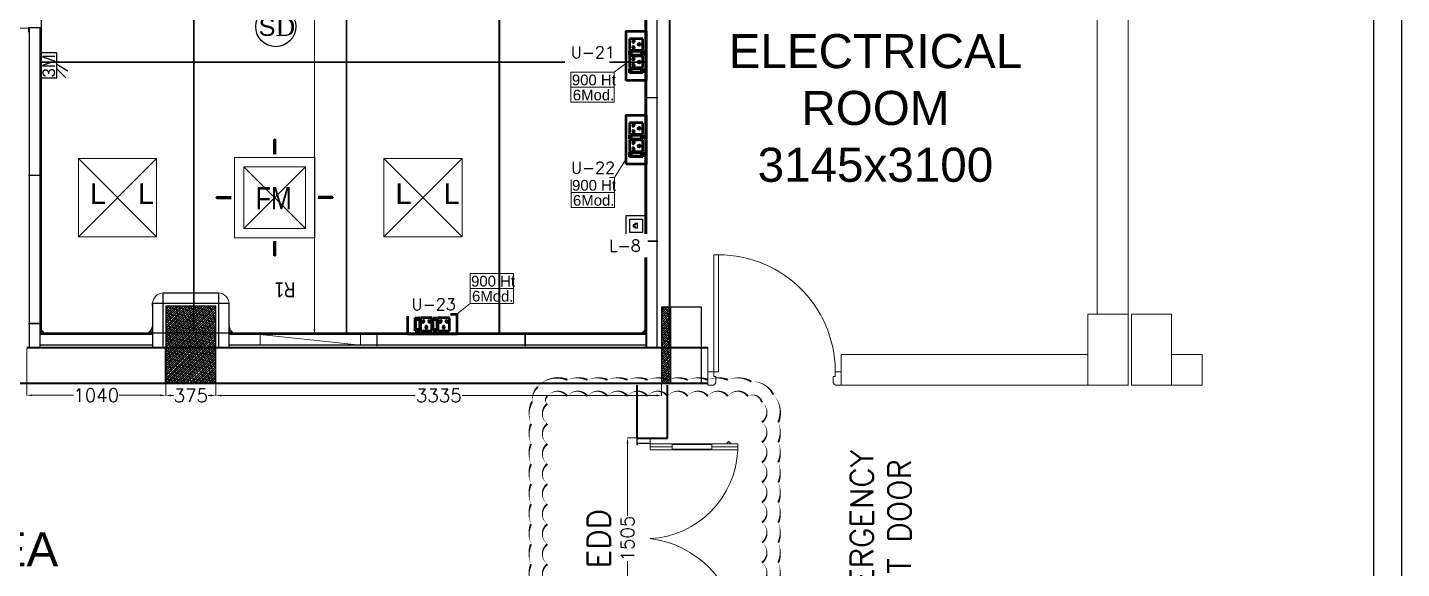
# Model space of a CAD drawing. Header units: millimetres. Extents: x 1327414 to 2124380, y -346496 to -91575.
# Drawn here: x 2114100 to 2124380, y -249538 to -245491 of the extents above; entities that cross this region are included whole.
import ezdxf

# ---------------------------------------------------------------- set-up
doc = ezdxf.new("R2010")
doc.units = ezdxf.units.MM
doc.header["$LTSCALE"] = 600
doc.header["$MEASUREMENT"] = 0
doc.header["$PDMODE"] = 35
for name, pattern in [('1', [0]), ('CONTINU', [0]), ('DASHED', [0.75, 0.5, -0.25]), ('DASHED2', [0.375, 0.25, -0.125])]:
    doc.linetypes.add(name, pattern=pattern)
for name, color, linetype, lineweight in [('1200 Door', 144, 'Continuous', 5), ('90deg Corner', 96, 'Continuous', 0), ('Ahlada 50mm Ceiling Panels', 191, 'Continuous', 0), ('Ahlada 50mm Wall Panel', 94, 'Continuous', 0), ('Ahlada Coving', 3, 'Continuous', 0), ('C-Section', 3, 'Continuous', 9), ('D.F', 251, 'Continuous', 5), ('DIM', 7, 'Continuous', 0), ('DOOR', 144, 'Continuous', 13), ('Double Leaf Door', 4, 'Continuous', 18), ('ELE. 2N0S OF 6-16 UPS SOCKETS', 191, 'Continuous', 15), ('FA-BELOW SMOKE DERECTOR', 1, 'Continuous', 25), ('MEP_HVAC_RA_RAISERS', 3, 'Continuous', 0), ('P-Wall', 8, 'Continuous', 35), ('Partition-80WP', 7, 'Continuous', 5), ('Supply Diffusers', 3, 'Continuous', 0)]:
    doc.layers.add(name, color=color, linetype=linetype, lineweight=lineweight)
doc.layers.add('CFT_LOOPING', color=7, linetype='1', lineweight=0, true_color=0xd6d600)
doc.layers.add('ELE-42W EMERGENCY DOWN LIGHT', color=7, linetype='Continuous', lineweight=0, true_color=0x608ec6)
for name, color, linetype in [('col', 5, 'Continuous'), ('Dimensions', 7, 'Continuous'), ('ELE-3M UPS P.SB', 3, 'Continuous'), ('ELE-LIGHTING TEXT', 7, 'Continuous'), ('ELE.LAN POINT', 3, 'Continuous'), ('MEP_HVAC_SUPPLY_DIFFUSER', 5, 'Continuous'), ('TEXT', 6, 'Continuous')]:
    doc.layers.add(name, color=color, linetype=linetype)
doc.styles.add('ARIAL', font='')
doc.styles.add('ARIEL', font='', dxfattribs={"width": 0.75})
doc.styles.add('PDF Times New Roman', font='')
doc.styles.add('ROMAN', font='', dxfattribs={"width": 0.8})
doc.styles.add('ROMANS', font='romans.shx')
doc.styles.get("Standard").update_dxf_attribs({"font": ''})
doc.styles.get('ARIAL').set_extended_font_data('Arial')
doc.styles.get('ARIEL').set_extended_font_data('SansSerif')
doc.styles.get('PDF Times New Roman').set_extended_font_data('Times New Roman')
doc.styles.get('ROMAN').set_extended_font_data('Arial')
doc.styles.get('Standard').set_extended_font_data('Stylus BT')
doc.dimstyles.new('AEPL1', dxfattribs={"dimtxt": 100, "dimasz": 40, "dimexe": 1.25, "dimexo": 5, "dimtad": 0, "dimdec": 0, "dimtxsty": 'ROMANS', "dimcen": 2.5, "dimclrd": 250, "dimclre": 250, "dimclrt": 7, "dimadec": 0, "dimazin": 0, "dimtfac": 1, "dimtdec": 0, "dimtmove": 0, "dimatfit": 3, "dimfxl": 1, "dimlwd": 0, "dimlwe": 0, "dimarcsym": 0})

# ---------------------------------------------------------------- blocks, each defined once
blk = doc.blocks.new('A$C19B8274B')
at = {"layer": 'DOOR'}
blk.add_line((-45, 925), (-80, 925), dxfattribs=at)
at = {"layer": 'DOOR', "color": 8}
for p, q in [((-80, 50), (-80, 925)), ((-45, 50), (-45, 925)), ((-45, 50), (-80, 50)), ((-955, -50), (-955, -47.5)), ((-940, -35), (-942.5, -35)), ((-60, -35), (-57.5, -35)), ((-45, -50), (-45, -47.5))]:
    blk.add_line(p, q, dxfattribs=at)
for points in [[(-940, 15), (-955, 15), (-955, 50), (-1000, 50), (-1000, -50), (-955, -50)], [(-940, -35), (-940, 15)], [(-60, 15), (-45, 15), (-45, 50), (0, 50), (0, -50), (-45, -50)], [(-60, -35), (-60, 15)]]:
    blk.add_lwpolyline(points, dxfattribs=at)
for centre, radius, start, end in [((-80, 50), 875, 90, 182.29244), ((-955, -35), 12.5, 270, 0), ((-45, -35), 12.5, 180, 270)]:
    blk.add_arc(centre, radius, start, end, dxfattribs=at)
blk = doc.blocks.new('A010004 Mezz.F. Layout Plan$0$b & c')
at = {"layer": 'Ahlada Coving', "color": 3}
for p, q in [((-4.1, 40.9), (-5.7, 42.5)), ((-2.7, 7.8), (-3.7, 7.8)), ((-3.7, 7.8), (-2.7, 6)), ((4.9, 15.3), (-2.7, 7.8)), ((-2.7, 6), (5.7, 14.4)), ((8.7, 11.4), (0.3, 3)), ((0.3, 3), (2.1, 2)), ((2.1, 3), (9.7, 10.6)), ((2.1, 2), (2.1, 3)), ((36.9, 0), (35.3, 1.6))]:
    blk.add_line(p, q, dxfattribs=at)
blk.add_lwpolyline([(-5.7, 30.7), (-5.7, 5.7), (0, 0), (25, 0), (22.8, 1.5), (13.2, 1.5), (3.6, 4.5), (3.6, 1.5), (0.6, 1.5), (-4.2, 6.3), (-4.2, 9.3), (-1.2, 9.3), (-4.2, 18.9), (-4.2, 28.4), (-5.7, 30.7)], dxfattribs=at)
for radius, start, end in [(44, 181.95475, 220.59761), (42.5, 184.1661, 265.90598), (44, 222.22858, 227.77458), (44, 229.40556, 268.11195)]:
    blk.add_arc((38.3, 44), radius, start, end, dxfattribs=at)
blk = doc.blocks.new('90D_CORNER_COVE')
at = {"layer": '90deg Corner', "color": 3}
for p, q in [((-59, 66), (-40, 66)), ((-40, -15), (-40, 66)), ((-59, -15), (-40, -15)), ((-40, -15), (-40, -34)), ((-40, -15), (40, -15)), ((40, -15), (40, -34))]:
    blk.add_line(p, q, dxfattribs=at)
blk.add_arc((-49, -23), 89.4, 5.4288, 84.5712, dxfattribs=at)
blk = doc.blocks.new('*D160')
at = {"layer": 'Defpoints', "color": 0, "transparency": 16777216}
for p in [(2115134, -247764), (2114094, -247886), (2115134, -248242)]:
    blk.add_point(p, dxfattribs=at)
at = {"layer": 'DIM', "color": 250, "lineweight": 0, "transparency": 16777216}
for p, q in [((2115134, -247769), (2115134, -248243)), ((2114094, -247891), (2114094, -248243)), ((2114134, -248242), (2114445, -248242)), ((2115094, -248242), (2114783, -248242))]:
    blk.add_line(p, q, dxfattribs=at)
at = {"layer": 'DIM', "color": 250, "transparency": 16777216}
for points in [[(2114134, -248236), (2114134, -248249), (2114094, -248242)], [(2115094, -248249), (2115094, -248236), (2115134, -248242)]]:
    blk.add_solid(points, dxfattribs=at)
at = {"layer": 'DIM', "color": 7, "transparency": 16777216, "insert": (2114614, -248242), "char_height": 100, "attachment_point": 5, "style": 'ROMANS'}
blk.add_mtext('1040', dxfattribs=at)
blk = doc.blocks.new('C SECTION')
at = {"layer": 'C-Section'}
for p, q in [((3564373, -608564), (3564614, -608564)), ((3564373, -608564), (3564373, -608595)), ((3564373, -608595), (3564374, -608595)), ((3564374, -608565), (3564613, -608565)), ((3564374, -608565), (3564374, -608595)), ((3564613, -608565), (3564613, -608595)), ((3564613, -608595), (3564614, -608595)), ((3564614, -608564), (3564614, -608595))]:
    blk.add_line(p, q, dxfattribs=at)
blk = doc.blocks.new('1800x100')
at = {"layer": 'Double Leaf Door'}
for points in [[(101755, -31395), (101760, -31395), (101760, -31098), (101755, -31098)], [(101799, -31098), (101794, -31098), (101794, -31395), (101799, -31395)], [(103128, -31098), (103133, -31098), (103133, -31395), (103128, -31395)], [(103172, -31395), (103167, -31395), (103167, -31098), (103172, -31098)]]:
    blk.add_hatch(color=6, dxfattribs=at).paths.add_polyline_path(points)
at = {"layer": 'Double Leaf Door', "color": 8}
for p, q in [((101755, -31558), (101755, -30904)), ((101755, -30904), (101799, -30904)), ((101777, -31098), (101777, -30904)), ((101799, -30904), (101799, -31558)), ((103172, -30904), (103128, -30904)), ((103128, -30904), (103128, -31558)), ((103150, -31098), (103150, -30904)), ((103172, -31558), (103172, -30904)), ((101741, -30962), (101741, -30980)), ((101755, -30960), (101743, -30960)), ((101743, -30982), (101755, -30982)), ((101755, -30960), (101755, -30982)), ((103172, -30960), (103184, -30960)), ((103172, -30960), (103172, -30982)), ((103184, -30982), (103172, -30982)), ((103186, -30962), (103186, -30980)), ((101777, -31558), (101777, -31395)), ((103150, -31558), (103150, -31395)), ((101711, -31558), (101711, -31658)), ((101751, -31558), (101711, -31558)), ((101713, -31560), (101713, -31656)), ((101749, -31560), (101713, -31560)), ((101749, -31655), (101749, -31560)), ((101751, -31654), (101751, -31558)), ((101799, -31558), (101755, -31558)), ((103128, -31558), (103172, -31558)), ((103176, -31654), (103176, -31558)), ((103176, -31558), (103216, -31558)), ((103178, -31655), (103178, -31560)), ((103178, -31560), (103214, -31560)), ((103214, -31560), (103214, -31656)), ((103216, -31558), (103216, -31658)), ((101711, -31658), (101751, -31658)), ((101713, -31656), (101751, -31656)), ((101761, -31655), (101749, -31655)), ((101763, -31654), (101751, -31654)), ((101751, -31656), (101761, -31656)), ((101751, -31658), (101763, -31658)), ((101761, -31656), (101761, -31655)), ((101763, -31658), (101763, -31654)), ((103164, -31658), (103164, -31654)), ((103164, -31654), (103176, -31654)), ((103176, -31658), (103164, -31658)), ((103166, -31656), (103166, -31655)), ((103166, -31655), (103178, -31655)), ((103176, -31656), (103166, -31656)), ((103214, -31656), (103176, -31656)), ((103216, -31658), (103176, -31658))]:
    blk.add_line(p, q, dxfattribs=at)
at = {"layer": 'Double Leaf Door', "color": 6}
for p, q in [((101799, -31098), (101755, -31098)), ((101755, -31098), (101755, -31395)), ((101760, -31395), (101760, -31098)), ((101794, -31395), (101794, -31098)), ((101799, -31395), (101799, -31098)), ((103128, -31395), (103128, -31098)), ((103128, -31098), (103172, -31098)), ((103133, -31395), (103133, -31098)), ((103167, -31395), (103167, -31098)), ((103172, -31098), (103172, -31395)), ((101755, -31395), (101799, -31395)), ((103172, -31395), (103128, -31395))]:
    blk.add_line(p, q, dxfattribs=at)
at = {"layer": 'Double Leaf Door', "color": 6, "ltscale": 100}
for p, q in [((101794, -31098), (101794, -31395)), ((103133, -31098), (103133, -31395))]:
    blk.add_line(p, q, dxfattribs=at)
at = {"layer": 'Double Leaf Door', "color": 6}
for points in [[(101755, -31098), (101755, -31395), (101760, -31395), (101760, -31098), (101755, -31098)], [(101799, -31098), (101799, -31395), (101794, -31395), (101794, -31098), (101799, -31098)], [(103128, -31098), (103128, -31395), (103133, -31395), (103133, -31098), (103128, -31098)], [(103172, -31098), (103172, -31395), (103167, -31395), (103167, -31098), (103172, -31098)]]:
    blk.add_lwpolyline(points, dxfattribs=at)
at = {"layer": 'Double Leaf Door', "ltscale": 5000}
for points in [[(101755, -31098), (101755, -31395), (101760, -31395), (101760, -31098), (101755, -31098)], [(103172, -31098), (103172, -31395), (103167, -31395), (103167, -31098), (103172, -31098)]]:
    blk.add_lwpolyline(points, dxfattribs=at)
at = {"layer": 'Double Leaf Door', "color": 8}
for centre, radius, start, end in [((101718, -31651), 751, 7.0777, 83.8305), ((103156, -31597), 694, 92.2943, 176.7975), ((101741, -30971), 3.72, 90, 270), ((101743, -30962), 1.98, 90, 180), ((101743, -30980), 1.98, 180, 270), ((103184, -30962), 1.98, 0, 90), ((103184, -30980), 1.98, 270, 0), ((103186, -30971), 3.72, 270, 90)]:
    blk.add_arc(centre, radius, start, end, dxfattribs=at)
blk = doc.blocks.new('*D169')
at = {"layer": 'Defpoints', "color": 0, "transparency": 16777216}
for p in [(2118659, -248561), (2118589, -250066), (2118659, -250066)]:
    blk.add_point(p, dxfattribs=at)
at = {"layer": 'DIM', "color": 250, "lineweight": 0, "transparency": 16777216}
for p, q in [((2118654, -248561), (2118588, -248561)), ((2118589, -248601), (2118589, -249145)), ((2118589, -250026), (2118589, -249483)), ((2118654, -250066), (2118588, -250066))]:
    blk.add_line(p, q, dxfattribs=at)
at = {"layer": 'DIM', "color": 250, "transparency": 16777216}
for points in [[(2118596, -248601), (2118583, -248601), (2118589, -248561)], [(2118583, -250026), (2118596, -250026), (2118589, -250066)]]:
    blk.add_solid(points, dxfattribs=at)
at = {"layer": 'DIM', "color": 7, "transparency": 16777216, "insert": (2118589, -249314), "char_height": 100, "attachment_point": 5, "rotation": 90, "style": 'ROMANS'}
blk.add_mtext('1505', dxfattribs=at)
blk = doc.blocks.new('*D172')
at = {"layer": 'Defpoints', "color": 0, "transparency": 16777216}
for p in [(2115509, -248151), (2118844, -248151), (2118844, -248243)]:
    blk.add_point(p, dxfattribs=at)
at = {"layer": 'Dimensions', "color": 250, "lineweight": 0, "transparency": 16777216}
for p, q in [((2115509, -248156), (2115509, -248245)), ((2118844, -248156), (2118844, -248245)), ((2115549, -248243), (2117000, -248243)), ((2118804, -248243), (2117353, -248243))]:
    blk.add_line(p, q, dxfattribs=at)
at = {"layer": 'Dimensions', "color": 250, "transparency": 16777216}
for points in [[(2115549, -248237), (2115549, -248250), (2115509, -248243)], [(2118804, -248250), (2118804, -248237), (2118844, -248243)]]:
    blk.add_solid(points, dxfattribs=at)
at = {"layer": 'Dimensions', "color": 7, "transparency": 16777216, "insert": (2117177, -248243), "char_height": 100, "attachment_point": 5, "style": 'ROMANS'}
blk.add_mtext('3335', dxfattribs=at)
blk = doc.blocks.new('Voice')
at = {"layer": 'ELE.LAN POINT', "color": 3}
for points in [[(0, -31.8), (127.9, -31.8), (127.9, 92), (0, 92)], [(21.9, -10), (106, -10), (106, 70.1), (21.9, 70.1)], [(77.3, 21.4), (69.7, 21.4), (69.7, 11.7), (58.1, 11.7), (58.1, 21.4), (50.6, 21.4), (50.6, 38.7), (77.3, 38.7)], [(75.9, 22.8), (68.4, 22.8), (68.4, 13), (59.5, 13), (59.5, 22.8), (52, 22.8), (52, 37.4), (75.9, 37.4)]]:
    blk.add_lwpolyline(points, close=True, dxfattribs=at)
blk = doc.blocks.new('5Y3AQY')
at = {"layer": 'ELE. 2N0S OF 6-16 UPS SOCKETS', "color": 72, "lineweight": 50}
for p, q in [((-312, -26), (-278, -26)), ((-312, -124), (-312, -26)), ((-312, -124), (-312, -26)), ((-309, -37), (-281, -37)), ((-309, -113), (-309, -37)), ((-309, -40), (-281, -40)), ((-281, -37), (-281, -113)), ((-278, -26), (-278, -124)), ((-272, -26), (-272, -124)), ((-187, -26), (-272, -26)), ((-187, -124), (-187, -26)), ((-181, -26), (-148, -26)), ((-181, -124), (-181, -26)), ((-181, -124), (-181, -26)), ((-179, -37), (-150, -37)), ((-179, -113), (-179, -37)), ((-179, -40), (-150, -40)), ((-150, -37), (-150, -113)), ((-148, -26), (-148, -124)), ((-57, -26), (-142, -26)), ((-142, -26), (-142, -124)), ((-57, -124), (-57, -26)), ((-312, -124), (-278, -124)), ((-278, -124), (-312, -124)), ((-281, -113), (-309, -113)), ((-272, -124), (-187, -124)), ((-181, -124), (-148, -124)), ((-148, -124), (-181, -124)), ((-150, -113), (-179, -113)), ((-142, -124), (-57, -124))]:
    blk.add_line(p, q, dxfattribs=at)
blk.add_lwpolyline([(-368, 0), (0, 0), (0, -150), (-368, -150)], close=True, dxfattribs=at)
for centre, radius, start, end in [((-254, -56), 5.7, 87.49, 354.7311), ((-249, -52), 4.6, 284.9049, 157.3162), ((-230, -99), 6.62, 127.1584, 52.8416), ((-230, -92), 4.22, 341.4031, 198.5969), ((-210, -52), 4.6, 22.6838, 255.0951), ((-205, -56), 5.7, 185.2689, 92.51), ((-124, -56), 5.7, 87.49, 354.7311), ((-119, -52), 4.6, 284.9049, 157.3162), ((-99, -99), 6.62, 127.1584, 52.8416), ((-99, -92), 4.22, 341.4031, 198.5969), ((-80, -52), 4.6, 22.6838, 255.0951), ((-75, -56), 5.7, 185.2689, 92.51)]:
    blk.add_arc(centre, radius, start, end, dxfattribs=at)
blk = doc.blocks.new('3M UPS SB')
at = {"layer": 'ELE-3M UPS P.SB', "color": 3}
for p, q in [((-134, 160), (-69, 265)), ((-240, 160), (-240, 0)), ((0, 160), (-240, 160)), ((-88, 160), (-3, 245)), ((0, 160), (0, 0))]:
    blk.add_line(p, q, dxfattribs=at)
blk.add_text('3M', height=120, rotation=180, dxfattribs=at).set_placement((-6, 143))
blk = doc.blocks.new('54W EME')
for p, q in [((-293, 292), (292, -293)), ((292, 292), (-293, -293))]:
    blk.add_line(p, q)
at = {"layer": 'ELE-42W EMERGENCY DOWN LIGHT'}
blk.add_lwpolyline([(-293, -293), (-293, 292), (292, 292), (292, -293)], close=True, dxfattribs=at)
at = {"char_height": 154, "width": 324.96, "attachment_point": 1, "style": 'ARIAL'}
for insert in [(-207, 107), (153, 107)]:
    blk.add_mtext('L', dxfattribs=dict(at, insert=insert))
blk = doc.blocks.new('*D175')
at = {"layer": 'Defpoints', "color": 0, "transparency": 16777216}
for p in [(2116208, -241686), (2116208, -247786), (2116247, -247786)]:
    blk.add_point(p, dxfattribs=at)
at = {"layer": 'Dimensions', "color": 250, "lineweight": 0, "transparency": 16777216}
for p, q in [((2116213, -241686), (2116248, -241686)), ((2116247, -241726), (2116247, -244562)), ((2116247, -247746), (2116247, -244910)), ((2116213, -247786), (2116248, -247786))]:
    blk.add_line(p, q, dxfattribs=at)
at = {"layer": 'Dimensions', "color": 250, "transparency": 16777216}
for points in [[(2116253, -241726), (2116240, -241726), (2116247, -241686)], [(2116240, -247746), (2116253, -247746), (2116247, -247786)]]:
    blk.add_solid(points, dxfattribs=at)
at = {"layer": 'Dimensions', "color": 7, "transparency": 16777216, "insert": (2116247, -244736), "char_height": 100, "attachment_point": 5, "rotation": 90, "style": 'ROMANS'}
blk.add_mtext('6100', dxfattribs=at)
blk = doc.blocks.new('*D178')
at = {"layer": 'Defpoints', "color": 0, "transparency": 16777216}
for p in [(2115134, -248151), (2115509, -248151), (2115509, -248243)]:
    blk.add_point(p, dxfattribs=at)
at = {"layer": 'Dimensions', "color": 250, "lineweight": 0, "transparency": 16777216}
for p, q in [((2115134, -248156), (2115134, -248245)), ((2115509, -248156), (2115509, -248245)), ((2115174, -248243), (2115192, -248243)), ((2115469, -248243), (2115451, -248243))]:
    blk.add_line(p, q, dxfattribs=at)
at = {"layer": 'Dimensions', "color": 250, "transparency": 16777216}
for points in [[(2115174, -248237), (2115174, -248250), (2115134, -248243)], [(2115469, -248250), (2115469, -248237), (2115509, -248243)]]:
    blk.add_solid(points, dxfattribs=at)
at = {"layer": 'Dimensions', "color": 7, "transparency": 16777216, "insert": (2115322, -248243), "char_height": 100, "attachment_point": 5, "style": 'ROMANS'}
blk.add_mtext('375', dxfattribs=at)
blk = doc.blocks.new('SMOKE DETECTOR')
at = {"layer": 'FA-BELOW SMOKE DERECTOR', "color": 7}
blk.add_circle((931029, -118294), 166, dxfattribs=at)
at = {"layer": 'FA-BELOW SMOKE DERECTOR', "insert": (930887, -118373), "char_height": 150, "attachment_point": 7, "style": 'PDF Times New Roman'}
blk.add_mtext('{\\fArial|b0|i0|c0|p34;S}D', dxfattribs=at)
blk = doc.blocks.new('FM3')
at = {"layer": 'Supply Diffusers'}
for p, q in [((235, -235), (-235, 235)), ((-235, -235), (235, 235))]:
    blk.add_line(p, q, dxfattribs=at)
at = {"layer": 'Supply Diffusers', "color": 7}
for points in [[(1, 451, 0, 150, 0), (1, 391, 25, 25, 0), (1, 330, 25, 25, 0)], [(-451, -1, 0, 150, 0), (-391, -1, 25, 25, 0), (-330, -1, 25, 25, 0)], [(451, 1, 0, 150, 0), (390, 1, 25, 25, 0), (330, 1, 25, 25, 0)], [(1, -451, 0, 150, 0), (1, -390, 25, 25, 0), (1, -330, 25, 25, 0)]]:
    blk.add_lwpolyline(points, format="xyseb", dxfattribs=at)
at = {"layer": 'Supply Diffusers', "linetype": 'DASHED', "ltscale": 5}
blk.add_lwpolyline([(-305, -305), (305, -305), (305, 305), (-305, 305)], close=True, dxfattribs=at)
at = {"layer": 'Supply Diffusers'}
blk.add_lwpolyline([(-235, -235), (235, -235), (235, 235), (-235, 235)], close=True, dxfattribs=at)
at = {"layer": 'Supply Diffusers', "style": 'ROMAN', "width": 0.8}
blk.add_text('FM', height=170, dxfattribs=at).set_placement((-144, -90))
blk = doc.blocks.new('SA DIFFUSER 600X600MM')
at = {"layer": 'Supply Diffusers', "color": 1, "xscale": 0.9836065573758823, "yscale": 0.9836065573758823, "zscale": 0.9836065573758823}
blk.add_blockref('FM3', (1302830, -127949, 14385), dxfattribs=at)

msp = doc.modelspace()

# ---------------------------------------------------------------- hatches: boundary and pattern name
at = {"layer": 'DIM'}
h = msp.add_hatch(dxfattribs=at)
h.set_pattern_fill('ANSI38', color=256, scale=100)
h.set_pattern_definition([(45, (627306.993, -51242.912), (-8.83883476, 8.83883476), []), (135, (627306.993, -51242.912), (-26.51650429, 8.83883476), [31.25, -18.75])])
h.paths.add_polyline_path([(2115509.1, -247885.8), (2115509.1, -247575.8), (2115134.1, -247575.8), (2115134.1, -247885.8)])
h.paths.add_polyline_path([(2115134.1, -248150.8), (2115509.1, -248150.8), (2115509.1, -247885.8), (2115134.1, -247885.8)])
h = msp.add_hatch(dxfattribs=at)
h.set_pattern_fill('ANSI38', color=256, scale=100)
h.set_pattern_definition([(45, (627011.993, -51242.912), (-8.83883476, 8.83883476), []), (135, (627011.993, -51242.912), (-26.51650429, 8.83883476), [31.25, -18.75])])
h.paths.add_polyline_path([(2118844.1, -248115.8), (2118844.1, -248150.8), (2118910.3, -248150.8), (2118914.1, -247885.8), (2118914.1, -247585.8), (2118857, -247585.8), (2118844.1, -247585.8), (2118844.1, -247885.8)])

# ---------------------------------------------------------------- linework, layer by layer
for points in [[(2124380.5, -238045.4), (2124380.5, -266855.7), (2083807.4, -266855.7), (2083807.4, -238045.4)], [(2124171.8, -238254.1), (2124171.8, -266647.1), (2084016, -266647.1), (2084016, -238254.1)]]:
    msp.add_lwpolyline(points, close=True)
at = {"layer": 'Ahlada 50mm Ceiling Panels', "linetype": 'ByBlock', "lineweight": -2}
for p, q in [((2114204.1, -247775.8), (2114204.1, -241695.8)), ((2115344.1, -247775.8), (2115344.1, -241695.8)), ((2115347.1, -247775.8), (2115347.1, -241695.8)), ((2116487.1, -247775.8), (2116487.1, -241695.8)), ((2116490.1, -247775.8), (2116490.1, -241695.8)), ((2117630.1, -247775.8), (2117630.1, -241695.8)), ((2117633.1, -247775.8), (2117633.1, -241695.8)), ((2118719.1, -241695.8), (2118719.1, -247775.8)), ((2114204.1, -245747.8), (2118719.1, -245747.8)), ((2114204.1, -245750.8), (2118719.1, -245750.8)), ((2114204, -247775.8), (2118719.1, -247775.8))]:
    msp.add_line(p, q, dxfattribs=at)
at = {"layer": 'Ahlada 50mm Wall Panel', "linetype": 'ByBlock', "lineweight": -2}
for p, q in [((2118729.1, -241585.8), (2118729.1, -247885.8)), ((2118809.1, -241585.8), (2118809.1, -247885.8)), ((2114113.1, -245490.9), (2114193.1, -245490.9)), ((2114114.1, -247885.8), (2114114.1, -245490.9)), ((2114194.1, -247885.8), (2114194.1, -245490.9)), ((2114194.1, -247785.8), (2115034.1, -247785.8)), ((2114194.1, -247865.8), (2115034.1, -247865.8)), ((2115609.1, -247785.8), (2118729.1, -247785.8)), ((2115609.1, -247865.8), (2118729.1, -247865.8))]:
    msp.add_line(p, q, dxfattribs=at)
for points in [[(2115114.1, -247885.8), (2115114.1, -247555.8), (2115034.1, -247555.8), (2115034.1, -247885.8)], [(2115609.1, -247885.8), (2115609.1, -247555.8), (2115529.1, -247555.8), (2115529.1, -247885.8)]]:
    msp.add_lwpolyline(points, dxfattribs=at)
msp.add_lwpolyline([(2115114.1, -247555.8), (2115114.1, -247475.8), (2115529.1, -247475.8), (2115529.1, -247555.8)], close=True, dxfattribs=at)
at = {"layer": 'CFT_LOOPING', "color": 7, "linetype": 'DASHED2', "ltscale": 5}
for p, q in [((2118490.1, -245825.3), (2118635.1, -245718.1)), ((2118491.6, -246613.3), (2118579.1, -246472.9)), ((2117411.3, -247555.4), (2117313.3, -247635.8))]:
    msp.add_line(p, q, dxfattribs=at)
for points in [[(2118165.2, -245825.3), (2118490.1, -245825.3), (2118490.1, -245937.8), (2118165.2, -245937.8)], [(2118165.2, -245937.8), (2118490.1, -245937.8), (2118490.1, -246050.3), (2118165.2, -246050.3)], [(2118166.8, -246613.3), (2118491.6, -246613.3), (2118491.6, -246725.8), (2118166.8, -246725.8)], [(2118166.8, -246725.8), (2118491.6, -246725.8), (2118491.6, -246838.3), (2118166.8, -246838.3)], [(2117411.3, -247330.4), (2117736.1, -247330.4), (2117736.1, -247442.9), (2117411.3, -247442.9)], [(2117411.3, -247442.9), (2117736.1, -247442.9), (2117736.1, -247555.4), (2117411.3, -247555.4)]]:
    msp.add_lwpolyline(points, close=True, dxfattribs=at)
at = {"layer": 'col'}
for points in [[(2115134.1, -248150.8), (2115509.1, -248150.8), (2115509.1, -247575.8), (2115134.1, -247575.8)], [(2118844.1, -248150.8), (2119144.1, -248150.8), (2119144.1, -247583.8), (2118844.1, -247583.8)], [(2118844.1, -248150.8), (2118914.1, -248150.8), (2118914.1, -247585.8), (2118844.1, -247585.8)]]:
    msp.add_lwpolyline(points, close=True, dxfattribs=at)
at = {"layer": 'D.F'}
for p, q in [((2122334.1, -244485.8), (2122334.1, -247635.8)), ((2122104.1, -244800.8), (2122104.1, -247635.8)), ((2119189.1, -247885.8), (2119189.1, -248165.8)), ((2120189.1, -247935.8), (2122034.1, -247935.8)), ((2120189.1, -247935.8), (2120189.1, -248165.8)), ((2122659.1, -247935.8), (2122889.1, -247935.8)), ((2122889.1, -247935.8), (2122889.1, -248165.8)), ((2120189.1, -248165.8), (2122034.1, -248165.8)), ((2122889.1, -248165.8), (2122659.1, -248165.8))]:
    msp.add_line(p, q, dxfattribs=at)
for points in [[(2122034.1, -248165.8), (2122334.1, -248165.8), (2122334.1, -247635.8), (2122034.1, -247635.8)], [(2122359.1, -248165.8), (2122659.1, -248165.8), (2122659.1, -247635.8), (2122359.1, -247635.8)]]:
    msp.add_lwpolyline(points, close=True, dxfattribs=at)
at = {"layer": 'DIM', "color": 5}
msp.add_lwpolyline([(2117867.5, -249656.2, 0, 15, -0.201399), (2117867.5, -249506.2, 0, 15, -0.201399), (2117867.5, -249356.2, 0, 15, -0.201399), (2117867.5, -249206.2, 0, 15, -0.201399), (2117867.5, -249056.2, 0, 15, -0.201399), (2117867.5, -248906.2, 0, 15, -0.201399), (2117867.5, -248756.2, 0, 15, -0.201399), (2117867.5, -248606.2, 0, 15, -0.201399), (2117867.5, -248456.2, 0, 15, -0.2280282), (2117876.1, -248288.5, 0, 15, -0.2252575), (2117917.5, -248179.7, 0, 15, -0.3265496), (2118139.9, -248126.7, 0, 15, -0.201399), (2118289.9, -248126.7, 0, 15, -0.201399), (2118439.9, -248126.7, 0, 15, -0.201399), (2118589.9, -248126.7, 0, 15, -0.201399), (2118739.9, -248126.7, 0, 15, -0.201399), (2118889.9, -248126.7, 0, 15, -0.201399), (2119039.9, -248126.7, 0, 15, -0.201399), (2119189.9, -248126.7, 0, 15, -0.201399), (2119339.9, -248126.7, 0, 15, -0.2405219), (2119515.7, -248139.9, 0, 15, -0.3035063), (2119680, -248236.4, 0, 15, -0.296164), (2119717.4, -248444.1, 0, 15, -0.201399), (2119717.4, -248594.1, 0, 15, -0.201399), (2119717.4, -248744.1, 0, 15, -0.201399), (2119717.4, -248894.1, 0, 15, -0.201399), (2119717.4, -249044.1, 0, 15, -0.201399), (2119717.4, -249194.1, 0, 15, -0.201399), (2119717.4, -249344.1, 0, 15, -0.201399), (2119717.4, -249494.1, 0, 15, -0.201399), (2119717.4, -249644.1, 0, 15, -0.201399)], format="xyseb", dxfattribs=at)
at = {"layer": 'DIM', "color": 1}
msp.add_lwpolyline([(2117989.9, -249656.2, 0, 15, -0.5), (2117989.9, -249506.2, 0, 15, -0.5), (2117989.9, -249356.2, 0, 15, -0.5), (2117989.9, -249206.2, 0, 15, -0.5), (2117989.9, -249056.2, 0, 15, -0.5), (2117989.9, -248906.2, 0, 15, -0.5), (2117989.9, -248756.2, 0, 15, -0.5), (2117989.9, -248606.2, 0, 15, -0.5), (2117989.9, -248456.2, 0, 15, -0.5), (2117989.9, -248306.2, 0, 15, -0.5), (2117989.9, -248249.1, 0, 15, -0.5), (2118139.9, -248249.1, 0, 15, -0.5), (2118289.9, -248249.1, 0, 15, -0.5), (2118439.9, -248249.1, 0, 15, -0.5), (2118589.9, -248249.1, 0, 15, -0.5), (2118739.9, -248249.1, 0, 15, -0.5), (2118889.9, -248249.1, 0, 15, -0.5), (2119039.9, -248249.1, 0, 15, -0.5), (2119189.9, -248249.1, 0, 15, -0.5), (2119339.9, -248249.1, 0, 15, -0.5), (2119489.9, -248249.1, 0, 15, -0.5), (2119595, -248294.1, 0, 15, -0.5), (2119595, -248444.1, 0, 15, -0.5), (2119595, -248594.1, 0, 15, -0.5), (2119595, -248744.1, 0, 15, -0.5), (2119595, -248894.1, 0, 15, -0.5), (2119595, -249044.1, 0, 15, -0.5), (2119595, -249194.1, 0, 15, -0.5), (2119595, -249344.1, 0, 15, -0.5), (2119595, -249494.1, 0, 15, -0.5), (2119595, -249644.1, 0, 15, -0.5)], format="xyseb", dxfattribs=at)
at = {"layer": 'MEP_HVAC_RA_RAISERS'}
msp.add_line((2115841.8, -247786.8), (2116591.8, -247866.8), dxfattribs=at)
at = {"layer": 'MEP_HVAC_RA_RAISERS', "lineweight": 25}
msp.add_lwpolyline([(2116181.5, -247763.4, 0, 66.4, 0), (2116181.5, -247685.9, 0, 0, 0), (2116181.5, -247559.3, 0, 0, 0), (2116081.4, -247559.3, 0, 0, 0), (2116356.6, -247494.9, 0, 0, 0), (2116204.2, -247494.9, 0, 0, 0), (2116204.2, -247399.4, 0, 0, 0)], format="xyseb", dxfattribs=at)
at = {"layer": 'MEP_HVAC_RA_RAISERS'}
msp.add_lwpolyline([(2115841.8, -247866.8), (2116591.8, -247866.8), (2116591.8, -247786.8), (2115841.8, -247786.8)], close=True, dxfattribs=at)
at = {"layer": 'P-Wall', "color": 8, "linetype": 'Continuous'}
for p, q in [((2118729.1, -241585.8), (2118729.1, -247885.8)), ((2118904.1, -241585.8), (2118904.1, -247885.8)), ((2114094.1, -247885.8), (2119189.1, -247885.8)), ((2113589.1, -248150.8), (2119189.1, -248150.8))]:
    msp.add_line(p, q, dxfattribs=at)
at = {"layer": 'P-Wall'}
for p, q in [((2115134.1, -248150.8), (2115134.1, -247885.8)), ((2118659.1, -248165.8), (2118659.1, -248561.8)), ((2118889.1, -248561.8), (2118889.1, -248165.8)), ((2118659.1, -248561.8), (2118889.1, -248561.8))]:
    msp.add_line(p, q, dxfattribs=at)
at = {"layer": 'Partition-80WP', "ltscale": 0.5}
for p, q in [((2114200.7, -245490.9), (2114105.4, -245490.9)), ((2114200.7, -245490.9), (2114105.4, -245490.9)), ((2118816.8, -246014.5), (2118721.5, -246014.5)), ((2118816.8, -246017.5), (2118721.5, -246017.5)), ((2114201.6, -246595.8), (2114106.3, -246595.8)), ((2114201.6, -246598.8), (2114106.3, -246598.8)), ((2114201.6, -246598.8), (2114106.3, -246598.8)), ((2118816.8, -247087.5), (2118721.5, -247087.5)), ((2118816.8, -247090.5), (2118721.5, -247090.5)), ((2114201.6, -247703.8), (2114106.3, -247703.8)), ((2114201.6, -247706.8), (2114106.3, -247706.8)), ((2114201.6, -247706.8), (2114106.3, -247706.8)), ((2116713.8, -247779.6), (2116713.8, -247874.9)), ((2116716.8, -247779.6), (2116716.8, -247874.9)), ((2117821.8, -247779.6), (2117821.8, -247874.9)), ((2117824.8, -247779.6), (2117824.8, -247874.9))]:
    msp.add_line(p, q, dxfattribs=at)

# ---------------------------------------------------------------- block references
at = {"layer": '90deg Corner', "xscale": -1}
msp.add_blockref('90D_CORNER_COVE', (2115073.8, -247540.8), dxfattribs=at)
at = {"layer": '90deg Corner'}
msp.add_blockref('90D_CORNER_COVE', (2115569.3, -247540.8), dxfattribs=at)
at = {"layer": 'Ahlada Coving', "ltscale": 500, "yscale": 1.418185559101401, "zscale": 1.418185559101401}
for p, xscale, rotation in [((2114194.1, -247777.7), -1.418185559101401, 270), ((2115034.1, -247777.7), 1.418185559101401, 90.00000000000001), ((2115609.1, -247777.7), -1.418185559101401, 270), ((2118729.1, -247777.7), 1.418185559101401, 90.00000000000001)]:
    msp.add_blockref('A010004 Mezz.F. Layout Plan$0$b & c', p, dxfattribs=dict(at, xscale=xscale, rotation=rotation))
at = {"layer": 'C-Section', "color": 8}
msp.add_blockref('C SECTION', (-1450506.4, 363069.2), dxfattribs=at)
at = {"layer": 'D.F', "xscale": -1}
msp.add_blockref('A$C19B8274B', (2119189.1, -248115.8), dxfattribs=at)
at = {"layer": 'Double Leaf Door', "color": 8, "xscale": -1, "rotation": 270.0000000013439}
msp.add_blockref('1800x100', (2150317.6, -351777.6), dxfattribs=at)
at = {"layer": 'ELE-3M UPS P.SB', "color": 6, "xscale": 0.7812500000005363, "yscale": 0.7812500000005363, "zscale": 0.7812500000005363, "rotation": 269.9999999999999}
msp.add_blockref('3M UPS SB', (2114194.1, -245869), dxfattribs=at)
at = {"layer": 'ELE-42W EMERGENCY DOWN LIGHT', "linetype": 'ByBlock'}
for p in [(2114774.1, -246763.5), (2117060.1, -246763.5)]:
    msp.add_blockref('54W EME', p, dxfattribs=at)
at = {"layer": 'ELE. 2N0S OF 6-16 UPS SOCKETS', "color": 3, "linetype": 'ByBlock'}
for p, rotation in [((2118579.1, -245518.4), 89.99999999999999), ((2118579.1, -246146.4), 89.99999999999999), ((2117313.3, -247635.8), 359.9999999999999)]:
    msp.add_blockref('5Y3AQY', p, dxfattribs=dict(at, rotation=rotation))
at = {"layer": 'ELE.LAN POINT', "color": 7, "xscale": -1.211286963933217, "yscale": 1.211286963933217, "zscale": 1.211286963933217, "rotation": 269.9999999999999}
msp.add_blockref('Voice', (2118617.7, -247051.8), dxfattribs=at)
at = {"layer": 'FA-BELOW SMOKE DERECTOR', "color": 6, "xscale": 0.9035551315104862, "yscale": 0.9035551315104862, "zscale": 0.9035551315104862}
msp.add_blockref('SMOKE DETECTOR', (1274721.5, -138599.2), dxfattribs=at)
at = {"layer": 'MEP_HVAC_SUPPLY_DIFFUSER'}
msp.add_blockref('SA DIFFUSER 600X600MM', (813118.9, -118814.1, -14384.8), dxfattribs=at)

# ---------------------------------------------------------------- texts
at = {"layer": '1200 Door', "color": 7, "linetype": 'ByBlock', "style": 'ROMANS'}
msp.add_text('EDD', height=169.52, rotation=90, dxfattribs=at).set_placement((2118459.7, -249535.7, -35804.4))
at = {"layer": '1200 Door', "color": 7, "linetype": 'ByBlock', "insert": (2120483.5, -249377), "char_height": 169.52, "width": 3500.62, "attachment_point": 5, "rotation": 90, "style": 'ROMANS'}
msp.add_mtext(' EMERGENCY\\P EXIT DOOR', dxfattribs=at)
at = {"layer": 'MEP_HVAC_RA_RAISERS', "lineweight": 25, "insert": (2116102.8, -247510), "char_height": 112.5, "width": 174.151, "attachment_point": 1, "rotation": 180, "style": 'ARIEL'}
msp.add_mtext('R1', dxfattribs=at)
at = {"layer": 'TEXT', "color": 8, "char_height": 255, "style": 'ARIAL'}
for s, insert, width, attachment_point in [('ELECTRICAL ROOM\\P3145x3100', (2120444.2, -245540.1), 2572.786, 2), ('STERILE AREA', (2113053.3, -249396.9), 5392.826, 5)]:
    msp.add_mtext(s, dxfattribs=dict(at, insert=insert, width=width, attachment_point=attachment_point))
at = {"layer": 'TEXT', "color": 7, "char_height": 80, "attachment_point": 1}
for s, insert, width in [('\\A1;{\\fArial|b0|i0|c0|p34;900 Ht\\P}', (2118172.7, -245843.4), 8957.987), ('\\A1;{\\fArial|b0|i0|c0|p34;6Mod.\\P}', (2118179.7, -245955.9), 352.575), ('\\A1;{\\fArial|b0|i0|c0|p34;900 Ht\\P}', (2118174.2, -246631.4), 8957.987), ('\\A1;{\\fArial|b0|i0|c0|p34;6Mod.\\P}', (2118181.2, -246743.9), 352.575), ('\\A1;{\\fArial|b0|i0|c0|p34;900 Ht\\P}', (2117418.8, -247348.4), 8957.987), ('\\A1;{\\fArial|b0|i0|c0|p34;6Mod.\\P}', (2117425.8, -247460.9), 352.575)]:
    msp.add_mtext(s, dxfattribs=dict(at, insert=insert, width=width))

# ---------------------------------------------------------------- dimensions: what is measured, and where the dimension line sits
at = {"layer": 'DIM'}
dim = msp.add_linear_dim(base=(2115134.1, -248242.2), p1=(2114094.1, -247885.8), p2=(2115134.1, -247763.7), dimstyle='AEPL1', dxfattribs=at)
dim.commit()
dim.dimension.update_dxf_attribs({"geometry": '*D160', "text_midpoint": (2114614.1, -248242.2), "dimtype": 160})
dim = msp.add_linear_dim(base=(2118589.4, -250066.4), p1=(2118659.1, -248561.4), p2=(2118659.1, -250066.4), angle=90, dimstyle='AEPL1', dxfattribs=at)
dim.commit()
dim.dimension.update_dxf_attribs({"geometry": '*D169', "text_midpoint": (2118589.4, -249313.9)})
at = {"layer": 'Dimensions'}
dim = msp.add_linear_dim(base=(2116246.6, -247785.8), p1=(2116207.9, -241685.8), p2=(2116207.9, -247785.8), angle=90, dimstyle='AEPL1', dxfattribs=at)
dim.commit()
dim.dimension.update_dxf_attribs({"geometry": '*D175', "text_midpoint": (2116246.6, -244735.8)})
for base, p1, p2, picture, middle in [((2115509.1, -248243.4), (2115134.1, -248150.8), (2115509.1, -248150.8), '*D178', (2115321.6, -248243.4)), ((2118844.1, -248243.4), (2115509.1, -248150.8), (2118844.1, -248150.8), '*D172', (2117176.6, -248243.4))]:
    dim = msp.add_linear_dim(base=base, p1=p1, p2=p2, dimstyle='AEPL1', dxfattribs=at)
    dim.commit()
    dim.dimension.update_dxf_attribs({"geometry": picture, "text_midpoint": middle})

# ---------------------------------------------------------------- next in the draw order: texts
at = {"layer": 'ELE-LIGHTING TEXT', "color": 200, "linetype": 'CONTINU', "char_height": 87.5, "width": 244.887, "attachment_point": 1, "style": 'ROMANS', "bg_fill": 2}
for s, insert in [('{\\C256;U-21\\P}', (2118165.2, -245632.5)), ('{\\C256;U-22\\P}', (2118166.8, -246495.5)), ('{\\C256;L-8\\P}', (2118451.7, -247079)), ('{\\C256;U-23\\P}', (2116974.1, -247517))]:
    msp.add_mtext(s, dxfattribs=dict(at, insert=insert))

doc.saveas('drawing.dxf')
